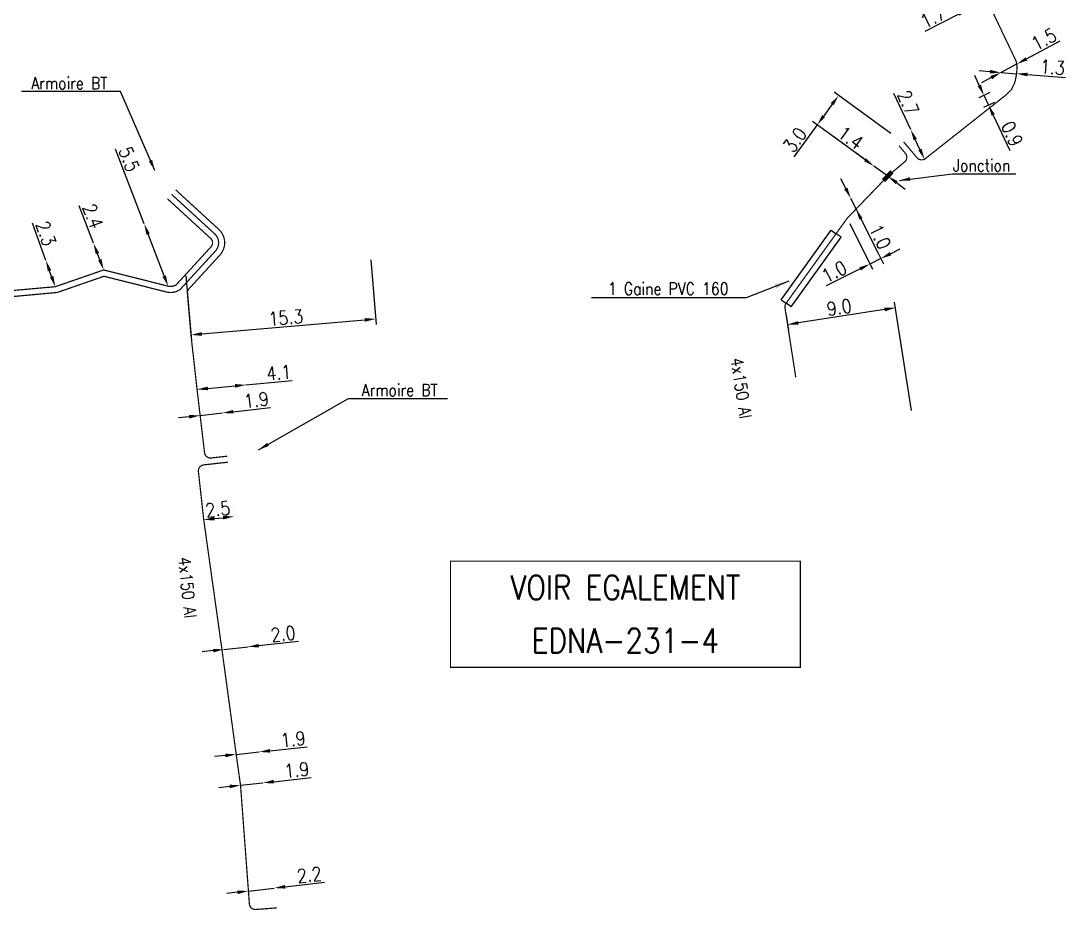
# Model space of a CAD drawing. Header units: millimetres. Extents: x 184994 to 186004, y 128000 to 129009.
# Drawn here: x 185247.5 to 185333.7, y 128041.5 to 128114.7 of the extents above; entities that cross this region are included whole.
import ezdxf
from ezdxf.enums import TextEntityAlignment as Align

# ---------------------------------------------------------------- set-up
doc = ezdxf.new("R2010")
doc.units = ezdxf.units.MM
doc.header["$PDMODE"] = 34
doc.linetypes.add('B_ST_Al', pattern=[2000, 1000, 1000])
doc.layers.get('0').update_dxf_attribs({"linetype": 'CONTINUOUS'})
doc.layers.get('Defpoints').update_dxf_attribs({"linetype": 'CONTINUOUS'})
for name, color, linetype in [('B_100', 3, 'CONTINUOUS'), ('B_110', 1, 'CONTINUOUS'), ('B_300', 7, 'CONTINUOUS'), ('B_400', 7, 'CONTINUOUS'), ('B_930', 7, 'CONTINUOUS')]:
    doc.layers.add(name, color=color, linetype=linetype)
doc.styles.get("Standard").update_dxf_attribs({"font": 'romans.shx', "width": 0.85})
doc.dimstyles.get("Standard").update_dxf_attribs({"dimtxt": 1.5, "dimasz": 1.2, "dimexe": 0.625, "dimexo": 0.625, "dimgap": 0.25, "dimtad": 1, "dimdec": 1, "dimzin": 0, "dimdsep": 46, "dimtxsty": 'Standard', "dimcen": -0.5, "dimadec": 0, "dimazin": 0, "dimtfac": 1, "dimtdec": 1, "dimtmove": 0, "dimatfit": 3, "dimfxl": 0, "dimtolj": 1, "dimtzin": 0, "dimarcsym": 0})

# ---------------------------------------------------------------- blocks, each defined once
blk = doc.blocks.new('*D137')
at = {"layer": 'B_110', "color": 0, "linetype": 'Continuous', "lineweight": -2, "transparency": 16777216}
for p, q in [((185249.526, 128095), (185248.417, 128098.085)), ((185249.967, 128095.159), (185249.967, 128095.159)), ((185250, 128093.683), (185249.831, 128094.153)), ((185250.745, 128092.994), (185250.745, 128092.994))]:
    blk.add_line(p, q, dxfattribs=at)
at = {"layer": 'B_110', "color": 0, "linetype": 'Continuous', "transparency": 16777216}
for points in [[(185249.972, 128094.204), (185249.689, 128094.102), (185249.526, 128095)], [(185250.141, 128093.733), (185249.859, 128093.632), (185250.304, 128092.836)]]:
    blk.add_solid(points, dxfattribs=at)
at = {"layer": 'Defpoints', "color": 0, "linetype": 'Continuous', "transparency": 16777216}
for p in [(185249.526, 128095), (185249.526, 128095), (185250.304, 128092.836)]:
    blk.add_point(p, dxfattribs=at)
at = {"layer": 'B_110', "color": 0, "linetype": 'Continuous', "transparency": 16777216, "insert": (185249.525, 128097.22), "char_height": 1.125, "attachment_point": 5, "rotation": 289.77947}
blk.add_mtext('\\A1;2.3', dxfattribs=at)
blk = doc.blocks.new('*D138')
at = {"layer": 'B_110', "color": 0, "linetype": 'Continuous', "lineweight": -2, "transparency": 16777216}
for p, q in [((185253.453, 128096.412), (185252.261, 128099.515)), ((185253.973, 128095.058), (185253.776, 128095.572))]:
    blk.add_line(p, q, dxfattribs=at)
at = {"layer": 'B_110', "color": 0, "linetype": 'Continuous', "transparency": 16777216}
for points in [[(185253.916, 128095.626), (185253.636, 128095.518), (185253.453, 128096.412)], [(185254.113, 128095.112), (185253.833, 128095.005), (185254.295, 128094.218)]]:
    blk.add_solid(points, dxfattribs=at)
at = {"layer": 'Defpoints', "color": 0, "linetype": 'Continuous', "transparency": 16777216}
for p in [(185253.453, 128096.412), (185253.453, 128096.412), (185254.295, 128094.218)]:
    blk.add_point(p, dxfattribs=at)
at = {"layer": 'B_110', "color": 0, "linetype": 'Continuous', "transparency": 16777216, "insert": (185253.396, 128098.653), "char_height": 1.125, "attachment_point": 5, "rotation": 291.00872}
blk.add_mtext('\\A1;2.4', dxfattribs=at)
blk = doc.blocks.new('*D139')
at = {"layer": 'B_110', "color": 0, "linetype": 'Continuous', "lineweight": -2, "transparency": 16777216}
for p, q in [((185257.633, 128098.017), (185255.268, 128104.175)), ((185259.282, 128093.723), (185257.956, 128097.177))]:
    blk.add_line(p, q, dxfattribs=at)
at = {"layer": 'B_110', "color": 0, "linetype": 'Continuous', "transparency": 16777216}
for points in [[(185258.096, 128097.231), (185257.816, 128097.123), (185257.633, 128098.017)], [(185259.422, 128093.777), (185259.142, 128093.669), (185259.605, 128092.883)]]:
    blk.add_solid(points, dxfattribs=at)
at = {"layer": 'Defpoints', "color": 0, "linetype": 'Continuous', "transparency": 16777216}
for p in [(185257.633, 128098.017), (185257.633, 128098.017), (185259.605, 128092.883)]:
    blk.add_point(p, dxfattribs=at)
at = {"layer": 'B_110', "color": 0, "linetype": 'Continuous', "transparency": 16777216, "insert": (185256.395, 128103.334), "char_height": 1.125, "attachment_point": 5, "rotation": 291.00872}
blk.add_mtext('\\A1;5.5', dxfattribs=at)
blk = doc.blocks.new('*D140')
at = {"layer": 'B_110', "color": 0, "linetype": 'Continuous', "lineweight": -2, "transparency": 16777216}
for p, q in [((185276.313, 128095.044), (185276.774, 128089.712)), ((185261.07, 128093.727), (185261.531, 128088.395)), ((185262.387, 128088.939), (185275.837, 128090.101))]:
    blk.add_line(p, q, dxfattribs=at)
at = {"layer": 'B_110', "color": 0, "linetype": 'Continuous', "transparency": 16777216}
for points in [[(185275.824, 128090.251), (185275.85, 128089.952), (185276.734, 128090.179)], [(185262.374, 128089.089), (185262.4, 128088.79), (185261.49, 128088.862)]]:
    blk.add_solid(points, dxfattribs=at)
at = {"layer": 'Defpoints', "color": 0, "linetype": 'Continuous', "transparency": 16777216}
for p in [(185276.273, 128095.511), (185261.03, 128094.194), (185276.734, 128090.179)]:
    blk.add_point(p, dxfattribs=at)
at = {"layer": 'B_110', "color": 0, "linetype": 'Continuous', "transparency": 16777216, "insert": (185269.314, 128090.291), "char_height": 1.125, "attachment_point": 5, "rotation": 4.93671}
blk.add_mtext('\\A1;15.3', dxfattribs=at)
blk = doc.blocks.new('*D141')
at = {"layer": 'B_110', "color": 0, "linetype": 'Continuous', "lineweight": -2, "transparency": 16777216}
for p, q in [((185266.025, 128084.746), (185269.847, 128085.104)), ((185262.889, 128084.452), (185265.129, 128084.662)), ((185266.069, 128084.279), (185266.069, 128084.279)), ((185262.036, 128083.901), (185262.036, 128083.901))]:
    blk.add_line(p, q, dxfattribs=at)
at = {"layer": 'B_110', "color": 0, "linetype": 'Continuous', "transparency": 16777216}
for points in [[(185262.875, 128084.601), (185262.903, 128084.303), (185261.993, 128084.368)], [(185265.115, 128084.811), (185265.143, 128084.513), (185266.025, 128084.746)]]:
    blk.add_solid(points, dxfattribs=at)
at = {"layer": 'Defpoints', "color": 0, "linetype": 'Continuous', "transparency": 16777216}
for p in [(185261.993, 128084.368), (185266.025, 128084.746), (185266.025, 128084.746)]:
    blk.add_point(p, dxfattribs=at)
at = {"layer": 'B_110', "color": 0, "linetype": 'Continuous', "transparency": 16777216, "insert": (185268.729, 128085.753), "char_height": 1.125, "attachment_point": 5, "rotation": 5.35435}
blk.add_mtext('\\A1;4.1', dxfattribs=at)
blk = doc.blocks.new('*D142')
at = {"layer": 'B_110', "color": 0, "linetype": 'Continuous', "lineweight": -2, "transparency": 16777216}
for p, q in [((185262.247, 128082.221), (185264.085, 128082.43)), ((185264.979, 128082.532), (185268.056, 128082.882)), ((185261.353, 128082.119), (185260.458, 128082.018))]:
    blk.add_line(p, q, dxfattribs=at)
at = {"layer": 'B_110', "color": 0, "linetype": 'Continuous', "transparency": 16777216}
for points in [[(185264.962, 128082.681), (185264.996, 128082.383), (185264.085, 128082.43)], [(185261.336, 128082.268), (185261.37, 128081.97), (185262.247, 128082.221)]]:
    blk.add_solid(points, dxfattribs=at)
at = {"layer": 'Defpoints', "color": 0, "linetype": 'Continuous', "transparency": 16777216}
for p in [(185264.085, 128082.43), (185264.085, 128082.43), (185262.247, 128082.221)]:
    blk.add_point(p, dxfattribs=at)
at = {"layer": 'B_110', "color": 0, "linetype": 'Continuous', "transparency": 16777216, "insert": (185266.88, 128083.503), "char_height": 1.125, "attachment_point": 5, "rotation": 6.48813}
blk.add_mtext('\\A1;1.9', dxfattribs=at)
blk = doc.blocks.new('*D143')
at = {"layer": 'B_110', "color": 0, "linetype": 'Continuous', "lineweight": -2, "transparency": 16777216}
for p, q in [((185262.493, 128074.086), (185262.493, 128074.086)), ((185263.439, 128073.719), (185264.134, 128073.796)), ((185264.977, 128074.361), (185264.977, 128074.361))]:
    blk.add_line(p, q, dxfattribs=at)
at = {"layer": 'B_110', "color": 0, "linetype": 'Continuous', "transparency": 16777216}
for points in [[(185263.422, 128073.868), (185263.455, 128073.57), (185262.544, 128073.62)], [(185264.118, 128073.945), (185264.151, 128073.647), (185265.029, 128073.895)]]:
    blk.add_solid(points, dxfattribs=at)
at = {"layer": 'Defpoints', "color": 0, "linetype": 'Continuous', "transparency": 16777216}
for p in [(185265.029, 128073.895), (185265.029, 128073.895), (185262.544, 128073.62)]:
    blk.add_point(p, dxfattribs=at)
at = {"layer": 'B_110', "color": 0, "linetype": 'Continuous', "transparency": 16777216, "insert": (185263.704, 128074.503), "char_height": 1.125, "attachment_point": 5, "rotation": 6.30982}
blk.add_mtext('\\A1;2.5', dxfattribs=at)
blk = doc.blocks.new('*D144')
at = {"layer": 'B_110', "color": 0, "linetype": 'Continuous', "lineweight": -2, "transparency": 16777216}
for p, q in [((185267.097, 128063.252), (185270.356, 128063.608)), ((185263.319, 128062.839), (185262.424, 128062.741)), ((185264.214, 128062.937), (185266.202, 128063.154))]:
    blk.add_line(p, q, dxfattribs=at)
at = {"layer": 'B_110', "color": 0, "linetype": 'Continuous', "transparency": 16777216}
for points in [[(185267.08, 128063.401), (185267.113, 128063.103), (185266.202, 128063.154)], [(185263.303, 128062.988), (185263.335, 128062.69), (185264.214, 128062.937)]]:
    blk.add_solid(points, dxfattribs=at)
at = {"layer": 'Defpoints', "color": 0, "linetype": 'Continuous', "transparency": 16777216}
for p in [(185264.214, 128062.937), (185266.202, 128063.154), (185266.202, 128063.154)]:
    blk.add_point(p, dxfattribs=at)
at = {"layer": 'B_110', "color": 0, "linetype": 'Continuous', "transparency": 16777216, "insert": (185269.092, 128064.224), "char_height": 1.125, "attachment_point": 5, "rotation": 6.23453}
blk.add_mtext('\\A1;2.0', dxfattribs=at)
blk = doc.blocks.new('*D145')
at = {"layer": 'B_110', "color": 0, "linetype": 'Continuous', "lineweight": -2, "transparency": 16777216}
for p, q in [((185268.005, 128054.584), (185271.085, 128054.906)), ((185264.325, 128054.198), (185263.43, 128054.104)), ((185265.22, 128054.292), (185267.11, 128054.49)), ((185267.159, 128054.024), (185267.159, 128054.024)), ((185265.269, 128053.826), (185265.269, 128053.826))]:
    blk.add_line(p, q, dxfattribs=at)
at = {"layer": 'B_110', "color": 0, "linetype": 'Continuous', "transparency": 16777216}
for points in [[(185264.31, 128054.347), (185264.341, 128054.049), (185265.22, 128054.292)], [(185267.989, 128054.733), (185268.021, 128054.435), (185267.11, 128054.49)]]:
    blk.add_solid(points, dxfattribs=at)
at = {"layer": 'Defpoints', "color": 0, "linetype": 'Continuous', "transparency": 16777216}
for p in [(185265.22, 128054.292), (185267.11, 128054.49), (185267.11, 128054.49)]:
    blk.add_point(p, dxfattribs=at)
at = {"layer": 'B_110', "color": 0, "linetype": 'Continuous', "transparency": 16777216, "insert": (185269.914, 128055.538), "char_height": 1.125, "attachment_point": 5, "rotation": 5.98082}
blk.add_mtext('\\A1;1.9', dxfattribs=at)
blk = doc.blocks.new('*D146')
at = {"layer": 'B_110', "color": 0, "linetype": 'Continuous', "lineweight": -2, "transparency": 16777216}
for p, q in [((185268.313, 128052.038), (185271.391, 128052.374)), ((185264.684, 128051.641), (185263.79, 128051.544)), ((185265.579, 128051.739), (185267.418, 128051.94))]:
    blk.add_line(p, q, dxfattribs=at)
at = {"layer": 'B_110', "color": 0, "linetype": 'Continuous', "transparency": 16777216}
for points in [[(185264.668, 128051.79), (185264.701, 128051.492), (185265.579, 128051.739)], [(185268.296, 128052.187), (185268.329, 128051.889), (185267.418, 128051.94)]]:
    blk.add_solid(points, dxfattribs=at)
at = {"layer": 'Defpoints', "color": 0, "linetype": 'Continuous', "transparency": 16777216}
for p in [(185265.579, 128051.739), (185267.418, 128051.94), (185267.418, 128051.94)]:
    blk.add_point(p, dxfattribs=at)
at = {"layer": 'B_110', "color": 0, "linetype": 'Continuous', "transparency": 16777216, "insert": (185270.218, 128053), "char_height": 1.125, "attachment_point": 5, "rotation": 6.23453}
blk.add_mtext('\\A1;1.9', dxfattribs=at)
blk = doc.blocks.new('*D147')
at = {"layer": 'B_110', "color": 0, "linetype": 'Continuous', "lineweight": -2, "transparency": 16777216}
for p, q in [((185269.259, 128043.376), (185272.516, 128043.754)), ((185265.335, 128042.922), (185264.441, 128042.819)), ((185266.229, 128043.026), (185268.365, 128043.273))]:
    blk.add_line(p, q, dxfattribs=at)
at = {"layer": 'B_110', "color": 0, "linetype": 'Continuous', "transparency": 16777216}
for points in [[(185265.318, 128043.071), (185265.352, 128042.773), (185266.229, 128043.026)], [(185269.242, 128043.526), (185269.276, 128043.227), (185268.365, 128043.273)]]:
    blk.add_solid(points, dxfattribs=at)
at = {"layer": 'Defpoints', "color": 0, "linetype": 'Continuous', "transparency": 16777216}
for p in [(185266.229, 128043.026), (185268.365, 128043.273), (185268.365, 128043.273)]:
    blk.add_point(p, dxfattribs=at)
at = {"layer": 'B_110', "color": 0, "linetype": 'Continuous', "transparency": 16777216, "insert": (185271.248, 128044.362), "char_height": 1.125, "attachment_point": 5, "rotation": 6.6034}
blk.add_mtext('\\A1;2.2', dxfattribs=at)
blk = doc.blocks.new('*D445')
at = {"layer": 'B_100', "color": 0, "linetype": 'Continuous', "lineweight": -2, "transparency": 16777216}
for p, q in [((185327.924, 128116.902), (185328.726, 128117.312)), ((185327.123, 128116.492), (185325.61, 128115.717)), ((185324.809, 128115.307), (185322.013, 128113.875))]:
    blk.add_line(p, q, dxfattribs=at)
at = {"layer": 'B_100', "color": 0, "linetype": 'Continuous', "transparency": 16777216}
for points in [[(185327.856, 128117.036), (185327.993, 128116.769), (185327.123, 128116.492)], [(185324.741, 128115.44), (185324.878, 128115.173), (185325.61, 128115.717)]]:
    blk.add_solid(points, dxfattribs=at)
at = {"layer": 'Defpoints', "color": 0, "linetype": 'Continuous', "transparency": 16777216}
for p in [(185327.123, 128116.492), (185325.61, 128115.717), (185325.61, 128115.717)]:
    blk.add_point(p, dxfattribs=at)
at = {"layer": 'B_100', "color": 0, "linetype": 'Continuous', "transparency": 16777216, "insert": (185322.668, 128115.053), "char_height": 1.125, "attachment_point": 5, "rotation": 27.11527}
blk.add_mtext('\\A1;1.7', dxfattribs=at)
blk = doc.blocks.new('*D446')
at = {"layer": 'B_100', "color": 0, "linetype": 'Continuous', "lineweight": -2, "transparency": 16777216}
for p, q in [((185330.398, 128111.618), (185333.171, 128113.095)), ((185328.279, 128110.49), (185329.603, 128111.195)), ((185327.485, 128110.067), (185326.691, 128109.644))]:
    blk.add_line(p, q, dxfattribs=at)
at = {"layer": 'B_100', "color": 0, "linetype": 'Continuous', "transparency": 16777216}
for points in [[(185330.327, 128111.75), (185330.468, 128111.486), (185329.603, 128111.195)], [(185327.415, 128110.199), (185327.556, 128109.935), (185328.279, 128110.49)]]:
    blk.add_solid(points, dxfattribs=at)
at = {"layer": 'Defpoints', "color": 0, "linetype": 'Continuous', "transparency": 16777216}
for p in [(185329.603, 128111.195), (185328.279, 128110.49), (185328.279, 128110.49)]:
    blk.add_point(p, dxfattribs=at)
at = {"layer": 'B_100', "color": 0, "linetype": 'Continuous', "transparency": 16777216, "insert": (185331.829, 128113.23), "char_height": 1.125, "attachment_point": 5, "rotation": 28.03561}
blk.add_mtext('\\A1;1.5', dxfattribs=at)
blk = doc.blocks.new('*D447')
at = {"layer": 'B_100', "color": 0, "linetype": 'Continuous', "lineweight": -2, "transparency": 16777216}
for p, q in [((185328.315, 128110.957), (185328.315, 128110.957)), ((185327.382, 128110.558), (185326.484, 128110.625)), ((185328.279, 128110.49), (185329.576, 128110.392)), ((185330.473, 128110.325), (185333.606, 128110.089))]:
    blk.add_line(p, q, dxfattribs=at)
at = {"layer": 'B_100', "color": 0, "linetype": 'Continuous', "transparency": 16777216}
for points in [[(185327.393, 128110.707), (185327.371, 128110.408), (185328.279, 128110.49)], [(185330.484, 128110.475), (185330.462, 128110.175), (185329.576, 128110.392)]]:
    blk.add_solid(points, dxfattribs=at)
at = {"layer": 'Defpoints', "color": 0, "linetype": 'Continuous', "transparency": 16777216}
for p in [(185328.279, 128110.49), (185328.279, 128110.49), (185329.576, 128110.392)]:
    blk.add_point(p, dxfattribs=at)
at = {"layer": 'B_100', "color": 0, "linetype": 'Continuous', "transparency": 16777216, "insert": (185332.545, 128110.921), "char_height": 1.125, "attachment_point": 5, "rotation": 355.69661}
blk.add_mtext('\\A1;1.3', dxfattribs=at)
blk = doc.blocks.new('*D448')
at = {"layer": 'B_100', "color": 0, "linetype": 'Continuous', "lineweight": -2, "transparency": 16777216}
for p, q in [((185326.505, 128109.429), (185326.124, 128110.244)), ((185327.367, 128108.839), (185326.462, 128108.415)), ((185326.887, 128108.614), (185327.269, 128107.799)), ((185327.749, 128108.024), (185326.844, 128107.6)), ((185327.65, 128106.984), (185329.021, 128104.056))]:
    blk.add_line(p, q, dxfattribs=at)
at = {"layer": 'B_100', "color": 0, "linetype": 'Continuous', "transparency": 16777216}
for points in [[(185326.641, 128109.493), (185326.369, 128109.366), (185326.887, 128108.614)], [(185327.786, 128107.048), (185327.514, 128106.92), (185327.269, 128107.799)]]:
    blk.add_solid(points, dxfattribs=at)
at = {"layer": 'Defpoints', "color": 0, "linetype": 'Continuous', "transparency": 16777216}
for p in [(185327.792, 128109.038), (185328.174, 128108.223), (185327.269, 128107.799)]:
    blk.add_point(p, dxfattribs=at)
at = {"layer": 'B_100', "color": 0, "linetype": 'Continuous', "transparency": 16777216, "insert": (185329.206, 128105.431), "char_height": 1.125, "attachment_point": 5, "rotation": 295.09176}
blk.add_mtext('\\A1;0.9', dxfattribs=at)
blk = doc.blocks.new('*D449')
at = {"layer": 'B_100', "color": 0, "linetype": 'Continuous', "lineweight": -2, "transparency": 16777216}
for p, q in [((185320.845, 128105.785), (185319.454, 128108.754)), ((185321.608, 128104.155), (185321.226, 128104.97))]:
    blk.add_line(p, q, dxfattribs=at)
at = {"layer": 'B_100', "color": 0, "linetype": 'Continuous', "transparency": 16777216}
for points in [[(185321.362, 128105.033), (185321.09, 128104.906), (185320.845, 128105.785)], [(185321.744, 128104.218), (185321.472, 128104.091), (185321.989, 128103.34)]]:
    blk.add_solid(points, dxfattribs=at)
at = {"layer": 'Defpoints', "color": 0, "linetype": 'Continuous', "transparency": 16777216}
for p in [(185320.845, 128105.785), (185321.989, 128103.34), (185321.989, 128103.34)]:
    blk.add_point(p, dxfattribs=at)
at = {"layer": 'B_100', "color": 0, "linetype": 'Continuous', "transparency": 16777216, "insert": (185320.638, 128107.995), "char_height": 1.125, "attachment_point": 5, "rotation": 295.09176}
blk.add_mtext('\\A1;2.7', dxfattribs=at)
blk = doc.blocks.new('*D450')
at = {"layer": 'B_100', "color": 0, "linetype": 'Continuous', "lineweight": -2, "transparency": 16777216}
for p, q in [((185319.206, 128105.471), (185314.53, 128108.88)), ((185314.378, 128107.876), (185313.671, 128106.907)), ((185313.141, 128106.179), (185311.21, 128103.53)), ((185317.439, 128103.047), (185312.762, 128106.455))]:
    blk.add_line(p, q, dxfattribs=at)
at = {"layer": 'B_100', "color": 0, "linetype": 'Continuous', "transparency": 16777216}
for points in [[(185314.257, 128107.965), (185314.499, 128107.788), (185314.908, 128108.604)], [(185313.55, 128106.995), (185313.793, 128106.818), (185313.141, 128106.179)]]:
    blk.add_solid(points, dxfattribs=at)
at = {"layer": 'Defpoints', "color": 0, "linetype": 'Continuous', "transparency": 16777216}
for p in [(185314.908, 128108.604), (185319.585, 128105.195), (185317.818, 128102.771)]:
    blk.add_point(p, dxfattribs=at)
at = {"layer": 'B_100', "color": 0, "linetype": 'Continuous', "transparency": 16777216, "insert": (185311.305, 128104.933), "char_height": 1.125, "attachment_point": 5, "rotation": 53.9128}
blk.add_mtext('\\A1;3.0', dxfattribs=at)
blk = doc.blocks.new('*D451')
at = {"layer": 'B_100', "color": 0, "linetype": 'Continuous', "lineweight": -2, "transparency": 16777216}
for p, q in [((185317.091, 128103.301), (185314.515, 128105.178)), ((185318.949, 128101.946), (185317.818, 128102.771)), ((185319.677, 128101.416), (185320.404, 128100.886))]:
    blk.add_line(p, q, dxfattribs=at)
at = {"layer": 'B_100', "color": 0, "linetype": 'Continuous', "transparency": 16777216}
for points in [[(185317.179, 128103.422), (185317.002, 128103.18), (185317.818, 128102.771)], [(185319.765, 128101.537), (185319.588, 128101.295), (185318.949, 128101.946)]]:
    blk.add_solid(points, dxfattribs=at)
at = {"layer": 'Defpoints', "color": 0, "linetype": 'Continuous', "transparency": 16777216}
for p in [(185317.818, 128102.771), (185317.818, 128102.771), (185318.949, 128101.946)]:
    blk.add_point(p, dxfattribs=at)
at = {"layer": 'B_100', "color": 0, "linetype": 'Continuous', "transparency": 16777216, "insert": (185315.881, 128105.111), "char_height": 1.125, "attachment_point": 5, "rotation": 323.9128}
blk.add_mtext('\\A1;1.4', dxfattribs=at)
blk = doc.blocks.new('*D523')
at = {"layer": 'B_100', "color": 0, "linetype": 'Continuous', "lineweight": -2, "transparency": 16777216}
for p, q in [((185315.492, 128100.936), (185315.09, 128101.741)), ((185315.894, 128100.131), (185316.341, 128099.236)), ((185316.743, 128098.431), (185318.147, 128095.62))]:
    blk.add_line(p, q, dxfattribs=at)
at = {"layer": 'B_100', "color": 0, "linetype": 'Continuous', "transparency": 16777216}
for points in [[(185315.626, 128101.003), (185315.358, 128100.869), (185315.894, 128100.131)], [(185316.877, 128098.498), (185316.609, 128098.364), (185316.341, 128099.236)]]:
    blk.add_solid(points, dxfattribs=at)
at = {"layer": 'Defpoints', "color": 0, "linetype": 'Continuous', "transparency": 16777216}
for p in [(185315.894, 128100.131), (185315.894, 128100.131), (185316.341, 128099.236)]:
    blk.add_point(p, dxfattribs=at)
at = {"layer": 'B_100', "color": 0, "linetype": 'Continuous', "transparency": 16777216, "insert": (185318.317, 128096.958), "char_height": 1.125, "attachment_point": 5, "rotation": 296.54207}
blk.add_mtext('\\A1;1.0', dxfattribs=at)
blk = doc.blocks.new('*D524')
at = {"layer": 'B_100', "color": 0, "linetype": 'Continuous', "lineweight": -2, "transparency": 16777216}
for p, q in [((185320.901, 128082.633), (185319.515, 128091.56)), ((185310.55, 128090.635), (185310.765, 128089.252)), ((185318.697, 128090.958), (185311.582, 128089.853))]:
    blk.add_line(p, q, dxfattribs=at)
at = {"layer": 'B_100', "color": 0, "linetype": 'Continuous', "transparency": 16777216}
for points in [[(185318.674, 128091.107), (185318.72, 128090.81), (185319.587, 128091.097)], [(185311.559, 128090.002), (185311.606, 128089.705), (185310.693, 128089.715)]]:
    blk.add_solid(points, dxfattribs=at)
at = {"layer": 'Defpoints', "color": 0, "linetype": 'Continuous', "transparency": 16777216}
for p in [(185310.478, 128091.099), (185310.693, 128089.715), (185320.973, 128082.17)]:
    blk.add_point(p, dxfattribs=at)
at = {"layer": 'B_100', "color": 0, "linetype": 'Continuous', "transparency": 16777216, "insert": (185314.948, 128091.135), "char_height": 1.125, "attachment_point": 5, "rotation": 8.82882}
blk.add_mtext('\\A1;9.0', dxfattribs=at)
blk = doc.blocks.new('*D525')
at = {"layer": 'B_100', "color": 0, "linetype": 'Continuous', "lineweight": -2, "transparency": 16777216}
for p, q in [((185316.103, 128099.712), (185318.59, 128094.734)), ((185315.814, 128098.053), (185317.695, 128094.287)), ((185319.185, 128095.556), (185319.99, 128095.958)), ((185318.38, 128095.154), (185317.486, 128094.707)), ((185316.68, 128094.305), (185313.87, 128092.901))]:
    blk.add_line(p, q, dxfattribs=at)
at = {"layer": 'B_100', "color": 0, "linetype": 'Continuous', "transparency": 16777216}
for points in [[(185319.118, 128095.69), (185319.252, 128095.422), (185318.38, 128095.154)], [(185316.613, 128094.439), (185316.747, 128094.17), (185317.486, 128094.707)]]:
    blk.add_solid(points, dxfattribs=at)
at = {"layer": 'Defpoints', "color": 0, "linetype": 'Continuous', "transparency": 16777216}
for p in [(185315.894, 128100.131), (185315.605, 128098.472), (185317.486, 128094.707)]:
    blk.add_point(p, dxfattribs=at)
at = {"layer": 'B_100', "color": 0, "linetype": 'Continuous', "transparency": 16777216, "insert": (185314.537, 128094.072), "char_height": 1.125, "attachment_point": 5, "rotation": 26.54207}
blk.add_mtext('\\A1;1.0', dxfattribs=at)
blk = doc.blocks.new('B_300_03')
at = {"color": 0, "linetype": 'Continuous'}
blk.add_solid([(-0.5, 0.188), (-0.5, -0.188), (0.5, 0.188), (0.5, -0.188)], dxfattribs=at)
at = {"color": 0, "linetype": 'Continuous', "width": 0.75, "flags": 3}
for tag, p in [('DEF_LEG', (0, -4.25)), ('DEF_COUP', (-0.003, -6.252)), ('DEF_TYPE', (0, -8.25))]:
    blk.add_attdef(tag, text='', height=1.2, dxfattribs=at).set_placement(p, align=Align.MIDDLE)

msp = doc.modelspace()

# ---------------------------------------------------------------- linework, layer by layer
at = {"layer": 'B_100', "linetype": 'B_ST_Al', "const_width": 0.1, "flags": 128}
msp.add_lwpolyline([(185317.582, 128132.688), (185317.834, 128132.825, -0.416563), (185318.514, 128132.621), (185320.258, 128129.354), (185327.123, 128116.492), (185329.536, 128111.442), (185329.603, 128111.195), (185329.616, 128110.884), (185329.576, 128110.392), (185329.51, 128110.008), (185329.418, 128109.619), (185329.154, 128109.094), (185328.72, 128108.655), (185328.174, 128108.223), (185321.989, 128103.34), (185322.061, 128103.396, -0.404867), (185321.369, 128103.466), (185320.26, 128104.783)], format="xyb", dxfattribs=at)
at = {"layer": 'B_100', "linetype": 'B_ST_Al', "flags": 128}
msp.add_lwpolyline([(185319.877, 128104.46, 0.1, 0.1, 0), (185320.409, 128103.83, 0.1, 0.1, -0.414214), (185320.349, 128103.126, 0.1, 0.1, 0), (185318.949, 128101.946, 0.1, 0.1, 0), (185316.341, 128099.236, 0.1, 0.1, 0), (185315.605, 128098.472, 0.1, 0.1, 0), (185314.694, 128097.205, 0.1, 0.1, 0), (185310.571, 128091.474, 0.1, 0.1, 0.200961), (185310.478, 128091.099, 0.1, 0.1, 0), (185311.367, 128085.375, 0, 0, 0)], format="xyseb", dxfattribs=at)
at = {"layer": 'B_110', "linetype": 'B_ST_Al', "const_width": 0.1, "flags": 128}
for points in [[(185259.895, 128100.448), (185263.446, 128097.192, -0.414214), (185263.507, 128095.779), (185260.607, 128092.617, -0.223113), (185259.483, 128092.398), (185254.318, 128093.697), (185250.468, 128092.363), (185246.036, 128091.953), (185236.406, 128089.836), (185224.655, 128087.2), (185217.867, 128085.599), (185210.537, 128083.763), (185203.03, 128081.811), (185202.849, 128081.769, -0.226853), (185202.007, 128081.96), (185199.993, 128083.549, -0.205258), (185199.617, 128084.242), (185198.814, 128092.878, 0.413439), (185198.271, 128093.33), (185192.417, 128092.801)], [(185260.233, 128100.816), (185263.784, 128097.56, -0.414214), (185263.875, 128095.441), (185261.325, 128092.66, 0.210086), (185261.195, 128092.279), (185261.49, 128088.862), (185261.993, 128084.368), (185262.609, 128079.159, 0.411967), (185263.161, 128078.721), (185264.479, 128078.867)], [(185264.534, 128078.37), (185262.546, 128078.15, 0.414214), (185262.104, 128077.598), (185262.544, 128073.62), (185264.047, 128062.916), (185265.22, 128054.292), (185265.579, 128051.739), (185266.308, 128041.968, 0.414214), (185266.844, 128041.506), (185268.555, 128041.634)]]:
    msp.add_lwpolyline(points, format="xyb", dxfattribs=at)
at = {"layer": 'B_110', "linetype": 'B_ST_Al', "flags": 128}
msp.add_lwpolyline([(185259.557, 128100.079, 0.1, 0.1, 0), (185263.108, 128096.823, 0.1, 0.1, -0.414214), (185263.138, 128096.117, 0.1, 0.1, 0), (185260.276, 128092.996, 0.1, 0.1, -0.209599), (185259.605, 128092.883, 0.1, 0.1, 0), (185254.295, 128094.218, 0.1, 0.1, 0), (185250.304, 128092.836, 0.1, 0.1, 0), (185245.96, 128092.448, 0.1, 0.1, 0), (185236.297, 128090.324, 0.1, 0.1, 0), (185224.543, 128087.687, 0.1, 0.1, 0), (185217.749, 128086.084, 0.1, 0.1, 0), (185210.411, 128084.246, 0.1, 0.1, 0), (185202.912, 128082.297, 0.1, 0.1, 0), (185202.738, 128082.257, 0.1, 0.1, -0.226853), (185202.317, 128082.352, 0.1, 0.1, 0), (185200.303, 128083.942, 0.1, 0.1, -0.205258), (185200.115, 128084.288, 0.1, 0.1, 0), (185199.311, 128092.924, 0.1, 0.1, 0.413439), (185198.226, 128093.828, 0.1, 0.1, 0), (185192.965, 128093.352, 0.1, 0.1, 0), (185192.377, 128093.299, 0, 0, 0)], format="xyseb", dxfattribs=at)
at = {"layer": 'B_400', "color": 7, "linetype": 'CONTINUOUS'}
for p, q in [((185310.165, 128091.766), (185314.288, 128097.497)), ((185314.288, 128097.497), (185314.694, 128097.205)), ((185315.1, 128096.913), (185314.694, 128097.205)), ((185310.977, 128091.182), (185315.1, 128096.913)), ((185310.165, 128091.766), (185310.571, 128091.474)), ((185310.977, 128091.182), (185310.571, 128091.474))]:
    msp.add_line(p, q, dxfattribs=at)
at = {"layer": 'B_930', "const_width": 0.1}
msp.add_lwpolyline([(185282.896, 128070.213), (185311.738, 128070.213), (185311.738, 128061.472), (185282.896, 128061.472)], close=True, dxfattribs=at)

# ---------------------------------------------------------------- block references
at = {"layer": 'B_300', "rotation": 226.0896580688506}
msp.add_blockref('B_300_03', (185318.949, 128101.946), dxfattribs=at)

# ---------------------------------------------------------------- texts
at = {"layer": 'B_100', "linetype": 'B_ST_Al', "width": 0.85}
msp.add_text('4x150 Al', height=1, rotation=278.63351, dxfattribs=at).set_placement((185306.873, 128084.473), align=Align.MIDDLE)
at = {"layer": 'B_110', "linetype": 'B_ST_Al', "width": 0.85}
msp.add_text('4x150 Al', height=1, rotation=276.06925, dxfattribs=at).set_placement((185261.198, 128068.037), align=Align.MIDDLE)
at = {"layer": 'B_110', "linetype": 'Continuous', "insert": (185254.586, 128109.108), "char_height": 1, "attachment_point": 9}
msp.add_mtext('Armoire BT', dxfattribs=at)
at = {"layer": 'B_110', "linetype": 'B_ST_Al', "insert": (185275.564, 128083.815), "char_height": 1, "attachment_point": 7}
msp.add_mtext('Armoire BT', dxfattribs=at)
at = {"layer": 'B_300', "linetype": 'Continuous', "insert": (185324.331, 128102.335), "char_height": 1, "attachment_point": 7}
msp.add_mtext('Jonction', dxfattribs=at)
at = {"layer": 'B_400', "insert": (185305.825, 128092.67), "char_height": 1, "attachment_point": 6}
msp.add_mtext('1 Gaine PVC 160', dxfattribs=at)
at = {"layer": 'B_930', "width": 0.85}
for s, p in [('VOIR EGALEMENT', (185297.317, 128067.042)), ('EDNA-231-4', (185297.317, 128062.668))]:
    msp.add_text(s, height=2, dxfattribs=at).set_placement(p, align=Align.CENTER)

# ---------------------------------------------------------------- dimensions: what is measured, and where the dimension line sits
at = {"layer": 'B_100', "linetype": 'Continuous'}
for base, p1, p2, angle, picture, middle in [((185325.61, 128115.717), (185327.123, 128116.492), (185325.61, 128115.717), 27.11527, '*D445', (185323.01, 128114.386)), ((185328.279, 128110.49), (185329.603, 128111.195), (185328.279, 128110.49), 28.03561, '*D446', (185332.182, 128112.568)), ((185328.279, 128110.49), (185329.576, 128110.392), (185328.279, 128110.49), 355.69661, '*D447', (185332.489, 128110.173)), ((185327.269, 128107.799), (185327.792, 128109.038), (185328.174, 128108.223), 115.09176, '*D448', (185328.527, 128105.113)), ((185321.989, 128103.34), (185320.845, 128105.785), (185321.989, 128103.34), 115.09176, '*D449', (185319.959, 128107.677)), ((185314.908, 128108.604), (185317.818, 128102.771), (185319.585, 128105.195), 233.9128, '*D450', (185311.911, 128104.491)), ((185317.818, 128102.771), (185318.949, 128101.946), (185317.818, 128102.771), 323.9128, '*D451', (185315.439, 128104.505)), ((185315.894, 128100.131), (185316.341, 128099.236), (185315.894, 128100.131), 296.54207, '*D523', (185317.646, 128096.623)), ((185317.486, 128094.707), (185315.894, 128100.131), (185315.605, 128098.472), 26.54207, '*D525', (185314.872, 128093.402)), ((185310.693, 128089.715), (185320.973, 128082.17), (185310.478, 128091.099), 8.82882, '*D524', (185315.063, 128090.394))]:
    dim = msp.add_linear_dim(base=base, p1=p1, p2=p2, angle=angle, dimstyle='Standard', override={"dimscale": 0.75}, dxfattribs=at)
    dim.commit()
    dim.dimension.update_dxf_attribs({"geometry": picture, "text_midpoint": middle, "dimtype": 160})
at = {"layer": 'B_110', "linetype": 'Continuous'}
for base, p1, p2, angle, picture, middle in [((185257.633, 128098.017), (185259.605, 128092.883), (185257.633, 128098.017), 291.00872, '*D139', (185255.694, 128103.065)), ((185276.734, 128090.179), (185261.03, 128094.194), (185276.273, 128095.511), 184.93671, '*D140', (185269.378, 128089.543)), ((185266.025, 128084.746), (185261.993, 128084.368), (185266.025, 128084.746), 185.35435, '*D141', (185268.799, 128085.006)), ((185268.365, 128043.273), (185266.2293, 128043.0258), (185268.365, 128043.273), 186.6034, '*D147', (185271.3345, 128043.6168))]:
    dim = msp.add_linear_dim(base=base, p1=p1, p2=p2, angle=angle, dimstyle='Standard', override={"dimscale": 0.75}, dxfattribs=at)
    dim.commit()
    dim.dimension.update_dxf_attribs({"geometry": picture, "text_midpoint": middle, "dimtype": 160})
for base, p1, p2, angle, picture, middle in [((185253.453, 128096.412), (185254.295498, 128094.218214), (185253.453, 128096.412), 291.008715, '*D138', (185253.395952, 128098.652539)), ((185249.526, 128095), (185250.304, 128092.836), (185249.526, 128095), 289.77947, '*D137', (185249.525, 128097.22)), ((185264.085, 128082.43), (185262.2468, 128082.221), (185264.085, 128082.43), 186.48813, '*D142', (185266.8799, 128083.5027)), ((185265.029, 128073.895), (185262.544, 128073.62), (185265.029, 128073.895), 186.30982, '*D143', (185263.704, 128074.503)), ((185266.202, 128063.154), (185264.214, 128062.937), (185266.202, 128063.154), 186.23453, '*D144', (185269.092, 128064.224)), ((185267.11, 128054.49), (185265.22, 128054.292), (185267.11, 128054.49), 185.98082, '*D145', (185269.914, 128055.538)), ((185267.418, 128051.94), (185265.5789, 128051.7391), (185267.418, 128051.94), 186.23453, '*D146', (185270.2176, 128053.0003))]:
    dim = msp.add_linear_dim(base=base, p1=p1, p2=p2, angle=angle, dimstyle='Standard', override={"dimscale": 0.75}, dxfattribs=at)
    dim.commit()
    dim.dimension.update_dxf_attribs({"geometry": picture, "text_midpoint": middle})

# ---------------------------------------------------------------- leaders
at = {"layer": 'B_110', "linetype": 'B_ST_Al', "annotation_type": 0, "has_hookline": 1, "text_width": 7.083}
for points, hookline_direction in [([(185258.509, 128102.411), (185255.674, 128108.92), (185254.774, 128108.92)], 1), ([(185267.059, 128079.39), (185274.476, 128083.628), (185275.376, 128083.628)], 0)]:
    msp.add_leader(points, dimstyle='Standard', override={"dimscale": 0.75}, dxfattribs=dict(at, hookline_direction=hookline_direction))
at = {"layer": 'B_300', "linetype": 'Continuous', "annotation_type": 0, "has_hookline": 1, "hookline_direction": 0, "text_width": 5.019}
msp.add_leader([(185319.914, 128101.599), (185324.297, 128102.147)], dimstyle='Standard', override={"dimscale": 0.75}, dxfattribs=at)
at = {"layer": 'B_400', "annotation_type": 0, "has_hookline": 1, "hookline_direction": 1, "text_width": 11.293}
msp.add_leader([(185310.81, 128093.295), (185307.275, 128091.92), (185306.075, 128091.92)], dimstyle='Standard', dxfattribs=at)

doc.saveas('drawing.dxf')
